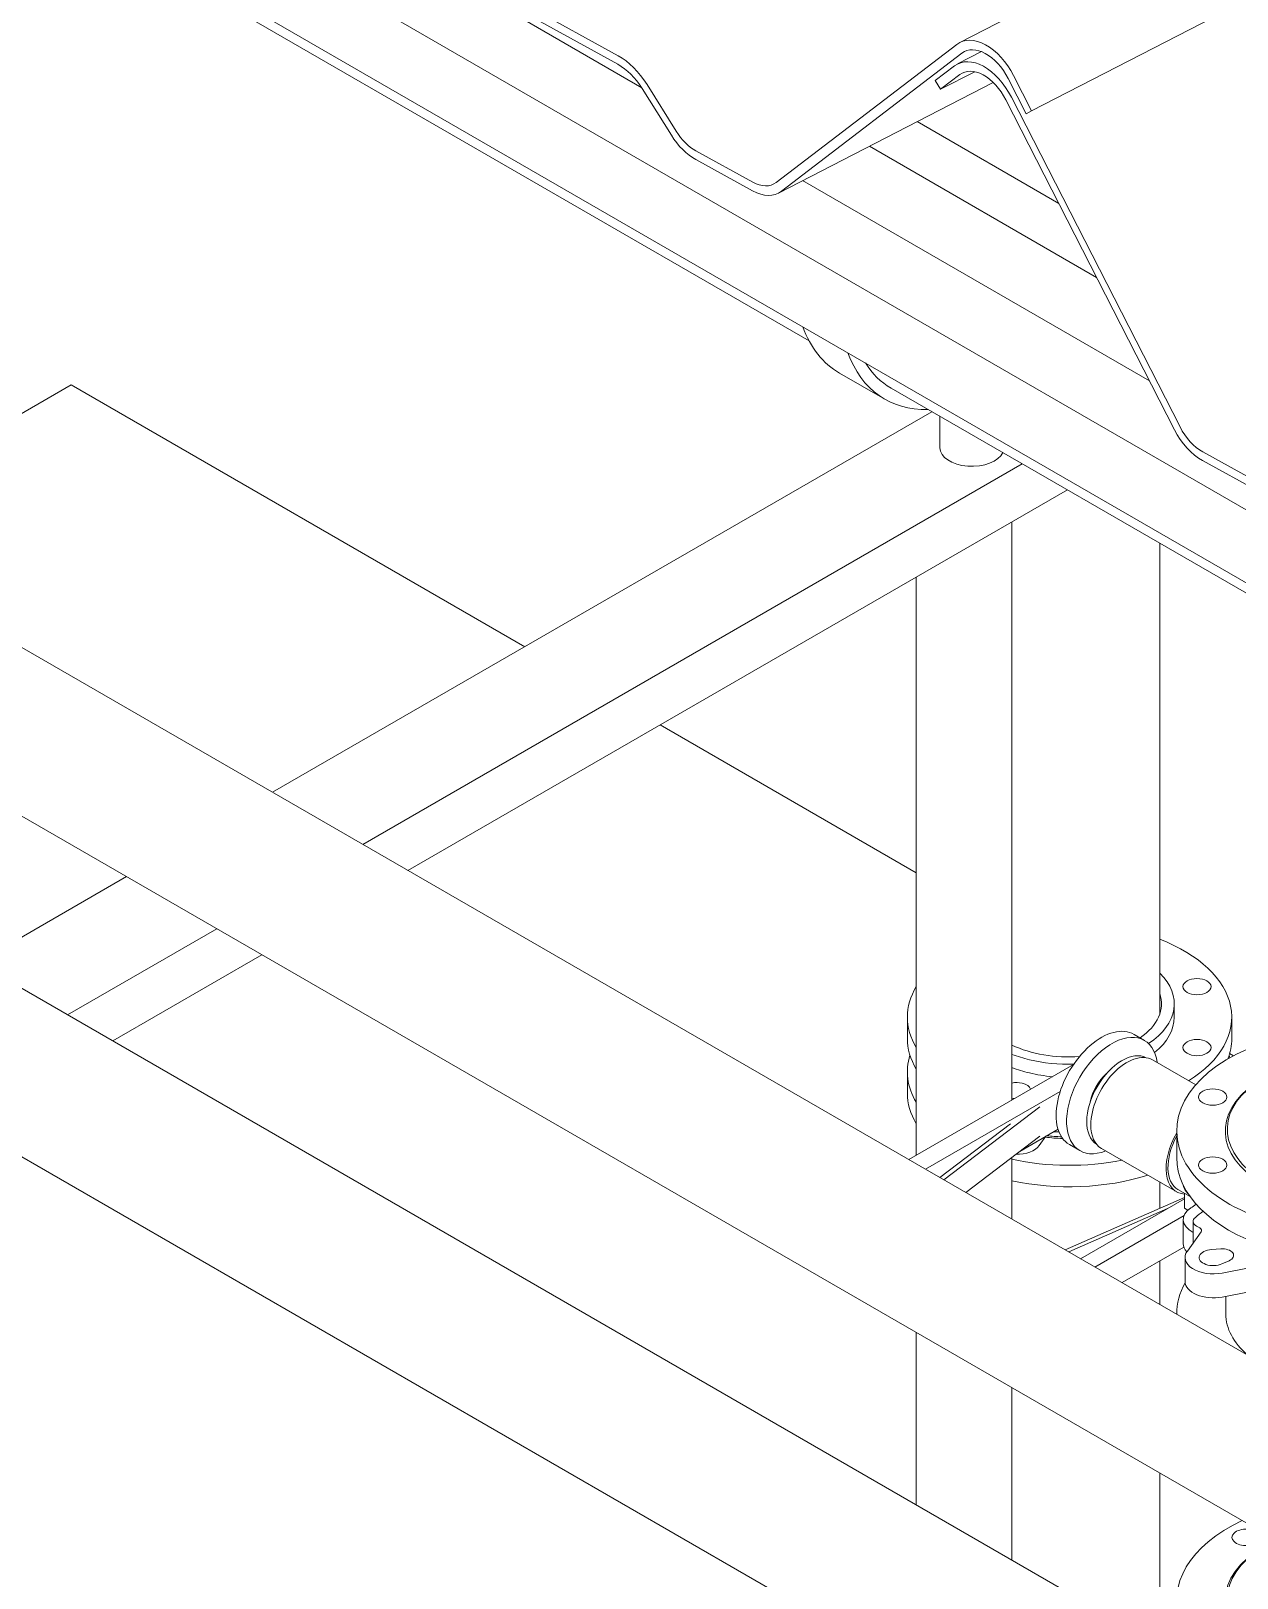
# Model space of a CAD drawing. Header units: millimetres. Extents: x -312439 to 477422, y -331570 to 212570.
# Drawn here: x 398320 to 398898, y 93886 to 94628 of the extents above; entities that cross this region are included whole.
import ezdxf

# ---------------------------------------------------------------- set-up
doc = ezdxf.new("R2010")
doc.units = ezdxf.units.MM

msp = doc.modelspace()

# ---------------------------------------------------------------- linework, layer by layer
at = {"color": 0, "linetype": 'Continuous', "lineweight": 0, "extrusion": (8.40036e-17, 0.816497, 0.57735)}
for p, q in [((397280.542, 95334.72), (402000.038, 92609.917)), ((397280.542, 95299.715), (402000.038, 92574.913)), ((399910.199, 95212.498), (398765.176, 94622.345)), ((398799.64, 94589.559), (399944.663, 95179.711)), ((397984.79, 94888.123), (398692.909, 94479.291)), ((398549.387, 94637.156), (398612.666, 94600.622)), ((398601.345, 94616.039), (398559.064, 94639.268)), ((398558.959, 94635.121), (398601.239, 94611.892)), ((398763.74, 94621.436), (398677.141, 94555.216)), ((398679.658, 94551.033), (398766.257, 94617.253)), ((398775.603, 94617.977), (398764.131, 94612.064)), ((398762.696, 94611.154), (398753.447, 94604.082)), ((398755.964, 94599.9), (398772.381, 94608.361)), ((398755.964, 94599.9), (398765.213, 94606.972)), ((398612.895, 94600.26), (398626.899, 94577.844)), ((398629.218, 94579.783), (398615.213, 94602.198)), ((398781.207, 94603.202), (398678.223, 94550.123)), ((398753.447, 94604.082), (398755.964, 94599.9)), ((398788.344, 94605.118), (398796.981, 94588.219)), ((398799.64, 94589.559), (398791.002, 94606.457)), ((399188.405, 93664.545), (397574.599, 94596.276)), ((398787.3, 94594.837), (398868.173, 94436.606)), ((398870.831, 94437.945), (398789.958, 94596.176)), ((398744.712, 94584.393), (398812.701, 94545.139)), ((398796.981, 94588.219), (398799.64, 94589.559)), ((399347.003, 93736.499), (397887.946, 94578.885)), ((398665.946, 94555.368), (398638.661, 94570.358)), ((398721.831, 94572.6), (398830.83, 94509.67)), ((398638.555, 94566.211), (398665.866, 94551.207)), ((398689.798, 94556.09), (398856.21, 94460.012)), ((399396.997, 93463.282), (397539.597, 94535.652)), ((399526.281, 93552.16), (397852.945, 94518.261)), ((398707.539, 94463.772), (398729.192, 94451.271)), ((398218.082, 94388.281), (398339.008, 94458.098)), ((398339.008, 94458.098), (398556.533, 94332.51)), ((398732.254, 94456.575), (399337.191, 94107.315)), ((398751.837, 94445.268), (398435.608, 94262.693)), ((398755.694, 94427.932), (398755.694, 94443.042)), ((398881.593, 94421.829), (398908.903, 94406.824)), ((398909.009, 94410.971), (398881.724, 94425.962)), ((398795.144, 94420.265), (398478.914, 94237.69)), ((398816.797, 94407.764), (398500.568, 94225.188)), ((398790.238, 94392.429), (398790.238, 94115.084)), ((398861.115, 94382.177), (398861.115, 94156.31)), ((398744.304, 94365.91), (398744.304, 94088.564)), ((398621.493, 94295.005), (398744.304, 94224.1)), ((398365.605, 94222.277), (398293.994, 94180.933)), ((398408.911, 94197.274), (398337.301, 94155.93)), ((398430.565, 94184.772), (398358.955, 94143.428)), ((398740.065, 94144.564), (398740.065, 94154.866)), ((398868.067, 94154.866), (398868.067, 94161.217)), ((398895.627, 94144.564), (398895.627, 94154.866)), ((398853.777, 94143.612), (398848.77, 94146.554)), ((398819.736, 94132.115), (398740.756, 94086.516)), ((398878.336, 94122.362), (398857.603, 94134.333)), ((398894.609, 94137.322), (398896.405, 94136.285)), ((398740.065, 94118.361), (398740.065, 94128.662)), ((398748.772, 94081.887), (398813.362, 94119.178)), ((398757.571, 94076.807), (398803.512, 94111.741)), ((398789.452, 94103.624), (398755.647, 94077.918)), ((398803.512, 94097.739), (398768.038, 94070.765)), ((398812.341, 94101.087), (398793.951, 94090.469)), ((398803.284, 94093.21), (398806.527, 94097.73)), ((398869.235, 94087.507), (398869.235, 94100.209)), ((398790.238, 94087.646), (398790.238, 94057.947)), ((398822.754, 94090.806), (398817.746, 94093.748)), ((398869.234, 94071.042), (398833.105, 94091.901)), ((398861.115, 94063.059), (398861.115, 94075.729)), ((398873.039, 94068.286), (398815.794, 94043.192)), ((398873.039, 94067.753), (398823.146, 94038.948)), ((398869.847, 94072.102), (398875.653, 94068.75)), ((398873.039, 94070.26), (398873.039, 94063.17)), ((398817.444, 94042.24), (398864.82, 94063.008)), ((398830.019, 94034.979), (398872.734, 94059.641)), ((398872.353, 94046.24), (398872.353, 94057.741)), ((398873.039, 94063.17), (398874.645, 94062.242)), ((398874.336, 94042.631), (398880.914, 94051.848)), ((398877.105, 94046.51), (398877.105, 94056.904)), ((398880.248, 94053.771), (398878.719, 94054.654)), ((398872.642, 94044.582), (398843.015, 94027.476)), ((398885.947, 94043.375), (398890.341, 94043.688)), ((398861.115, 94017.026), (398861.115, 94037.927)), ((398873.216, 94028.014), (398873.216, 94039.515)), ((398894.407, 94038.021), (398890.917, 94036.449)), ((398904.718, 94034.69), (398891.017, 94032.082)), ((398891.017, 94020.581), (398904.718, 94023.189)), ((398892.814, 94012.497), (398892.814, 94020.923)), ((398869.235, 94012.497), (398869.235, 94012.338)), ((398744.304, 94003.635), (398744.304, 93920.946)), ((398790.238, 93977.115), (398790.238, 93894.427)), ((398861.115, 93853.505), (398861.115, 93936.194))]:
    msp.add_line(p, q, dxfattribs=at)
at = {"color": 0, "linetype": 'Continuous', "lineweight": 0}
for centre, major_axis, ratio, start_param, end_param in [((398777, 94599.403), (-11.825, 22.942), 0.6074486, 4.7067872, 6.3913733), ((398600.681, 94590.047), (-14.069, 27.297), 0.6074486, 4.847725, 5.5490802), ((398777, 94599.403), (-9.58, 18.587), 0.6074486, 4.7067872, 6.3913733), ((398600.681, 94590.047), (11.825, -22.942), 0.6074486, 1.7061324, 2.4074876), ((398775.956, 94589.122), (-11.825, 22.942), 0.6074486, 4.7067872, 6.3913733), ((398775.956, 94589.122), (-9.58, 18.587), 0.6074486, 4.7067872, 6.3913733), ((398639.113, 94588.056), (11.825, -22.942), 0.6074486, 4.8477244, 5.5490809), ((398639.113, 94588.056), (-9.58, 18.587), 0.6074486, 1.7061324, 2.4074876), ((398666.398, 94573.066), (9.58, -18.587), 0.6074486, 5.5490802, 6.3913733), ((398666.398, 94573.066), (11.825, -22.942), 0.6074486, 5.550456, 6.3913733), ((398760.179, 94554.948), (-52.64, -91.175), 0.5773503, 5.8338726, 6.2831853), ((398781.832, 94542.446), (-52.64, -91.175), 0.5773503, 5.8338726, 6.6259572), ((398781.832, 94542.446), (49.578, 85.871), 0.5773503, 2.8451502, 3.1415927), ((398882.175, 94443.66), (11.825, -22.942), 0.6074486, 4.7067872, 5.5477045), ((398882.175, 94443.66), (-9.58, 18.587), 0.6074486, 1.5651945, 2.4074876), ((398771.005, 94427.932), (-15.311, 0), 0.5773503, 0, 2.8815874), ((398817.846, 94154.866), (-77.781, 0), 0.5773503, 2.3943234, 4.1224634), ((398817.846, 94154.866), (-77.781, 0), 0.5773503, 5.9515017, 6.614869), ((398817.846, 94161.217), (-50.221, 0), 0.5773503, 2.4245459, 3.6740044), ((398817.846, 94161.217), (-44.096, 0), 0.5773503, 2.4441495, 3.3355457), ((398817.846, 94154.866), (50.221, 0), 0.5773503, 5.6585652, 6.2831853), ((398833.258, 94120.151), (15.512, 26.403), 0.5823607, 0, 3.1415927), ((398838.266, 94117.209), (15.512, 26.403), 0.5823607, 5.6441249, 10.0726691), ((398817.846, 94144.564), (77.781, 0), 0.5773503, 3.1415927, 3.4732763), ((398817.846, 94161.217), (-44.096, 0), 0.5773503, 0.8942777, 1.6783762), ((398954.672, 94100.209), (85.437, 0), 0.5773503, 2.2183358, 7.2064421), ((398817.846, 94144.564), (77.781, 0), 0.5773503, 6.0640285, 6.2831853), ((398817.846, 94128.662), (77.781, 0), 0.5773503, 2.9635992, 3.4732763), ((398817.846, 94161.217), (-50.221, 0), 0.5773503, 0.9887545, 1.1780972), ((398817.846, 94161.217), (-50.221, 0), 0.5773503, 1.1780972, 1.6102086), ((398842.986, 94114.484), (-11.962, -20.719), 0.5773503, 3.1652728, 6.2595051), ((398845.354, 94113.117), (12.249, 21.216), 0.5773503, 0, 2.3561945), ((398817.846, 94128.662), (77.781, 0), 0.5773503, 0.149961, 0.1779935), ((398817.846, 94154.866), (50.221, 0), 0.5773503, 4.1303471, 4.3196899), ((398817.846, 94154.866), (50.221, 0), 0.5773503, 4.3196899, 4.5474992), ((398838.266, 94117.209), (7.656, 13.26), 0.5773503, 1.0365396, 2.1050531), ((398817.846, 94118.361), (-77.781, 0), 0.5773503, 0, 0.3316837), ((398792.533, 94119.584), (-6.737, 0), 0.5773503, 4.3196899, 5.0600898), ((398792.533, 94119.584), (-6.737, 0), 0.5773503, 3.3117178, 4.3196899), ((398954.672, 94100.209), (62.164, 0), 0.5773503, 2.548228, 6.8765499), ((398954.672, 94101.009), (-61.184, 0), 0.5773503, 5.7140037, 9.9939595), ((398792.533, 94119.584), (-6.737, 0), 0.5773503, 1.2230955, 1.4006712), ((398845.354, 94113.117), (12.249, 21.216), 0.5773503, 2.3561945, 3.1415927), ((398817.846, 94129.463), (56.958, 0), 0.5773503, 4.506453, 4.6545014), ((398817.846, 94130.263), (56.958, 0), 0.5773503, 4.5201996, 4.6445484), ((398817.846, 94144.564), (77.781, 0), 0.5773503, 4.6144315, 4.6476598), ((398881.483, 94092.258), (11.637, 20.155), 0.5773503, 1.6248603, 3.1415927), ((398881.483, 94092.258), (12.249, 21.216), 0.5773503, 1.570744, 3.4177719), ((398792.533, 94095.781), (11.637, 0), 0.5773503, 4.6757776, 5.8904862), ((398954.672, 94087.507), (-85.437, 0), 0.5773503, 0, 3.1415927), ((398817.846, 94128.662), (77.781, 0), 0.5773503, 4.3495346, 5.0420492), ((398817.846, 94118.361), (-77.781, 0), 0.5773503, 1.2079419, 2.074566), ((398886.758, 94074.743), (-14.405, 0), 0.5773503, 0.0592775, 0.5701311), ((399079.395, 93969.492), (-260.291, 0), 0.5773503, 5.5936799, 5.6090261), ((398886.758, 94057.741), (-14.405, 0), 0.5773503, 5.5507149, 7.1196252), ((398882.617, 94056.904), (-5.512, 0), 0.5773503, 5.6411446, 7.0685835), ((399089.394, 93972.524), (-258.723, 0), 0.5773503, 5.6433419, 5.6673391), ((398878.083, 94052.521), (3.062, 0), 0.5773503, 5.8923976, 7.0685835), ((398886.772, 94039.515), (-13.556, 0), 0.5773503, 5.8737687, 8.1724889), ((398886.758, 94046.24), (-14.405, 0), 0.5773503, 0, 0.4962001), ((398886.772, 94039.515), (-6.737, 0), 0.5773503, 4.8351545, 8.5166127), ((398891.016, 94040.53), (5.512, 0), 0.5773503, 5.3750201, 7.9767471), ((398886.772, 94028.014), (-13.556, 0), 0.5773503, 0, 1.8893036), ((398954.672, 94012.497), (-85.437, 0), 0.5773503, 5.9753277, 6.2864203), ((398954.672, 94012.497), (61.857, 0), 0.5773503, 3.1415927, 3.7256624), ((398954.672, 93875.18), (85.437, 0), 0.5773503, 2.2556999, 5.5982817), ((398902.487, 93905.309), (6.798, 0), 0.5773503, 1.4754839, 4.8077014), ((398954.672, 93875.18), (62.164, 0), 0.5773503, 2.548228, 5.6361136), ((398954.672, 93875.98), (61.184, 0), 0.5773503, 2.5724111, 5.6221859)]:
    msp.add_ellipse(centre, major_axis=major_axis, ratio=ratio, start_param=start_param, end_param=end_param, dxfattribs=at)
for centre, major_axis in [((398878.955, 94169.48), (-6.737, 0)), ((398878.955, 94140.252), (-6.737, 0)), ((398886.489, 94116.514), (6.798, 0)), ((398886.489, 94083.903), (6.798, 0))]:
    msp.add_ellipse(centre, major_axis=major_axis, ratio=0.5773503, dxfattribs=at)

doc.saveas('drawing.dxf')
